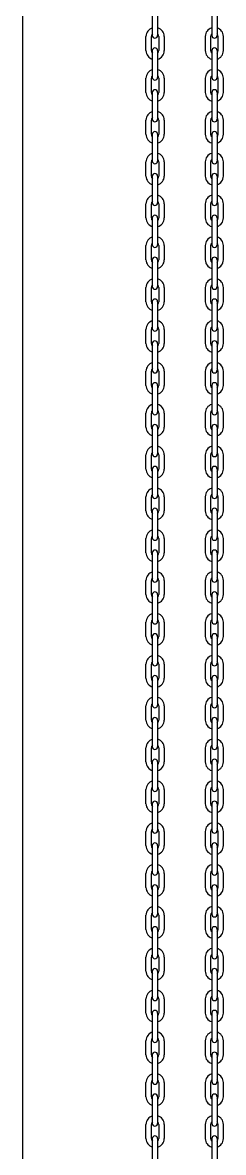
# Model space of a CAD drawing. Header units: millimetres. Extents: x 909 to 159266, y 137 to 21462.
# Drawn here: x 119309 to 119410, y 12479 to 13043 of the extents above; entities that cross this region are included whole.
import ezdxf

# ---------------------------------------------------------------- set-up
doc = ezdxf.new("R2010")
doc.units = ezdxf.units.MM
doc.header["$LTSCALE"] = 50
doc.header["$MEASUREMENT"] = 0
doc.layers.add('OHD Frame', color=2, linetype='Continuous')

msp = doc.modelspace()

# ---------------------------------------------------------------- linework, layer by layer
at = {"color": 7, "linetype": 'Continuous'}
for p, q in [((119374.13, 13049.67), (119374.13, 13036.34)), ((119376.8, 13049.67), (119376.8, 13036.34)), ((119403.88, 13049.67), (119403.88, 13036.34)), ((119406.55, 13049.67), (119406.55, 13036.34)), ((119371, 13028.8), (119371, 13035.87)), ((119373.67, 13028.8), (119373.67, 13035.87)), ((119377.4, 13035.87), (119377.4, 13028.8)), ((119380.07, 13035.87), (119380.07, 13028.8)), ((119400.61, 13035.87), (119400.61, 13028.8)), ((119403.28, 13035.87), (119403.28, 13028.8)), ((119407.01, 13028.8), (119407.01, 13035.87)), ((119409.68, 13028.8), (119409.68, 13035.87)), ((119374.13, 13028.8), (119374.13, 13015.47)), ((119376.8, 13028.8), (119376.8, 13015.47)), ((119403.88, 13028.8), (119403.88, 13015.47)), ((119406.55, 13028.8), (119406.55, 13015.47)), ((119371, 13007.94), (119371, 13015)), ((119373.67, 13007.94), (119373.67, 13015)), ((119377.4, 13015), (119377.4, 13007.94)), ((119380.07, 13015), (119380.07, 13007.94)), ((119400.61, 13015), (119400.61, 13007.94)), ((119403.28, 13015), (119403.28, 13007.94)), ((119407.01, 13007.94), (119407.01, 13015)), ((119409.68, 13007.94), (119409.68, 13015)), ((119374.13, 13007.94), (119374.13, 12994.6)), ((119376.8, 13007.94), (119376.8, 12994.6)), ((119403.88, 13007.94), (119403.88, 12994.6)), ((119406.55, 13007.94), (119406.55, 12994.6)), ((119371, 12987.07), (119371, 12994.14)), ((119373.67, 12987.07), (119373.67, 12994.14)), ((119377.4, 12994.14), (119377.4, 12987.07)), ((119380.07, 12994.14), (119380.07, 12987.07)), ((119400.61, 12994.14), (119400.61, 12987.07)), ((119403.28, 12994.14), (119403.28, 12987.07)), ((119407.01, 12987.07), (119407.01, 12994.14)), ((119409.68, 12987.07), (119409.68, 12994.14)), ((119374.13, 12987.07), (119374.13, 12973.74)), ((119376.8, 12987.07), (119376.8, 12973.74)), ((119403.88, 12987.07), (119403.88, 12973.74)), ((119406.55, 12987.07), (119406.55, 12973.74)), ((119371, 12966.2), (119371, 12973.27)), ((119373.67, 12966.2), (119373.67, 12973.27)), ((119377.4, 12973.27), (119377.4, 12966.2)), ((119380.07, 12973.27), (119380.07, 12966.2)), ((119400.61, 12973.27), (119400.61, 12966.2)), ((119403.28, 12973.27), (119403.28, 12966.2)), ((119407.01, 12966.2), (119407.01, 12973.27)), ((119409.68, 12966.2), (119409.68, 12973.27)), ((119374.13, 12966.2), (119374.13, 12952.87)), ((119376.8, 12966.2), (119376.8, 12952.87)), ((119403.88, 12966.2), (119403.88, 12952.87)), ((119406.55, 12966.2), (119406.55, 12952.87)), ((119371, 12945.34), (119371, 12952.4)), ((119373.67, 12945.34), (119373.67, 12952.4)), ((119377.4, 12952.4), (119377.4, 12945.34)), ((119380.07, 12952.4), (119380.07, 12945.34)), ((119400.61, 12952.4), (119400.61, 12945.34)), ((119403.28, 12952.4), (119403.28, 12945.34)), ((119407.01, 12945.34), (119407.01, 12952.4)), ((119409.68, 12945.34), (119409.68, 12952.4)), ((119374.13, 12945.34), (119374.13, 12932)), ((119376.8, 12945.34), (119376.8, 12932)), ((119403.88, 12945.34), (119403.88, 12932)), ((119406.55, 12945.34), (119406.55, 12932)), ((119371, 12924.47), (119371, 12931.54)), ((119373.67, 12924.47), (119373.67, 12931.54)), ((119377.4, 12931.54), (119377.4, 12924.47)), ((119380.07, 12931.54), (119380.07, 12924.47)), ((119400.61, 12931.54), (119400.61, 12924.47)), ((119403.28, 12931.54), (119403.28, 12924.47)), ((119407.01, 12924.47), (119407.01, 12931.54)), ((119409.68, 12924.47), (119409.68, 12931.54)), ((119374.13, 12924.47), (119374.13, 12911.14)), ((119376.8, 12924.47), (119376.8, 12911.14)), ((119403.88, 12924.47), (119403.88, 12911.14)), ((119406.55, 12924.47), (119406.55, 12911.14)), ((119371, 12903.6), (119371, 12910.67)), ((119373.67, 12903.6), (119373.67, 12910.67)), ((119377.4, 12910.67), (119377.4, 12903.6)), ((119380.07, 12910.67), (119380.07, 12903.6)), ((119400.61, 12910.67), (119400.61, 12903.6)), ((119403.28, 12910.67), (119403.28, 12903.6)), ((119407.01, 12903.6), (119407.01, 12910.67)), ((119409.68, 12903.6), (119409.68, 12910.67)), ((119374.13, 12903.6), (119374.13, 12890.27)), ((119376.8, 12903.6), (119376.8, 12890.27)), ((119403.88, 12903.6), (119403.88, 12890.27)), ((119406.55, 12903.6), (119406.55, 12890.27)), ((119371, 12882.74), (119371, 12889.8)), ((119373.67, 12882.74), (119373.67, 12889.8)), ((119377.4, 12889.8), (119377.4, 12882.74)), ((119380.07, 12889.8), (119380.07, 12882.74)), ((119400.61, 12889.8), (119400.61, 12882.74)), ((119403.28, 12889.8), (119403.28, 12882.74)), ((119407.01, 12882.74), (119407.01, 12889.8)), ((119409.68, 12882.74), (119409.68, 12889.8)), ((119374.13, 12882.74), (119374.13, 12869.4)), ((119376.8, 12882.74), (119376.8, 12869.4)), ((119403.88, 12882.74), (119403.88, 12869.4)), ((119406.55, 12882.74), (119406.55, 12869.4)), ((119371, 12861.87), (119371, 12868.94)), ((119373.67, 12861.87), (119373.67, 12868.94)), ((119377.4, 12868.94), (119377.4, 12861.87)), ((119380.07, 12868.94), (119380.07, 12861.87)), ((119400.61, 12868.94), (119400.61, 12861.87)), ((119403.28, 12868.94), (119403.28, 12861.87)), ((119407.01, 12861.87), (119407.01, 12868.94)), ((119409.68, 12861.87), (119409.68, 12868.94)), ((119374.13, 12861.87), (119374.13, 12848.54)), ((119376.8, 12861.87), (119376.8, 12848.54)), ((119403.88, 12861.87), (119403.88, 12848.54)), ((119406.55, 12861.87), (119406.55, 12848.54)), ((119371, 12841), (119371, 12848.07)), ((119373.67, 12841), (119373.67, 12848.07)), ((119377.4, 12848.07), (119377.4, 12841)), ((119380.07, 12848.07), (119380.07, 12841)), ((119400.61, 12848.07), (119400.61, 12841)), ((119403.28, 12848.07), (119403.28, 12841)), ((119407.01, 12841), (119407.01, 12848.07)), ((119409.68, 12841), (119409.68, 12848.07)), ((119374.13, 12841), (119374.13, 12827.67)), ((119376.8, 12841), (119376.8, 12827.67)), ((119403.88, 12841), (119403.88, 12827.67)), ((119406.55, 12841), (119406.55, 12827.67)), ((119371, 12820.13), (119371, 12827.2)), ((119373.67, 12820.13), (119373.67, 12827.2)), ((119377.4, 12827.2), (119377.4, 12820.13)), ((119380.07, 12827.2), (119380.07, 12820.13)), ((119400.61, 12827.2), (119400.61, 12820.13)), ((119403.28, 12827.2), (119403.28, 12820.13)), ((119407.01, 12820.13), (119407.01, 12827.2)), ((119409.68, 12820.13), (119409.68, 12827.2)), ((119374.13, 12820.13), (119374.13, 12806.8)), ((119376.8, 12820.13), (119376.8, 12806.8)), ((119403.88, 12820.13), (119403.88, 12806.8)), ((119406.55, 12820.13), (119406.55, 12806.8)), ((119371, 12799.27), (119371, 12806.33)), ((119373.67, 12799.27), (119373.67, 12806.33)), ((119377.4, 12806.33), (119377.4, 12799.27)), ((119380.07, 12806.33), (119380.07, 12799.27)), ((119400.61, 12806.33), (119400.61, 12799.27)), ((119403.28, 12806.33), (119403.28, 12799.27)), ((119407.01, 12799.27), (119407.01, 12806.33)), ((119409.68, 12799.27), (119409.68, 12806.33)), ((119374.13, 12799.27), (119374.13, 12785.93)), ((119376.8, 12799.27), (119376.8, 12785.93)), ((119403.88, 12799.27), (119403.88, 12785.93)), ((119406.55, 12799.27), (119406.55, 12785.93)), ((119371, 12778.4), (119371, 12785.47)), ((119373.67, 12778.4), (119373.67, 12785.47)), ((119377.4, 12785.47), (119377.4, 12778.4)), ((119380.07, 12785.47), (119380.07, 12778.4)), ((119400.61, 12785.47), (119400.61, 12778.4)), ((119403.28, 12785.47), (119403.28, 12778.4)), ((119407.01, 12778.4), (119407.01, 12785.47)), ((119409.68, 12778.4), (119409.68, 12785.47)), ((119374.13, 12778.4), (119374.13, 12765.07)), ((119376.8, 12778.4), (119376.8, 12765.07)), ((119403.88, 12778.4), (119403.88, 12765.07)), ((119406.55, 12778.4), (119406.55, 12765.07)), ((119371, 12757.53), (119371, 12764.6)), ((119373.67, 12757.53), (119373.67, 12764.6)), ((119377.4, 12764.6), (119377.4, 12757.53)), ((119380.07, 12764.6), (119380.07, 12757.53)), ((119400.61, 12764.6), (119400.61, 12757.53)), ((119403.28, 12764.6), (119403.28, 12757.53)), ((119407.01, 12757.53), (119407.01, 12764.6)), ((119409.68, 12757.53), (119409.68, 12764.6)), ((119374.13, 12757.53), (119374.13, 12744.2)), ((119376.8, 12757.53), (119376.8, 12744.2)), ((119403.88, 12757.53), (119403.88, 12744.2)), ((119406.55, 12757.53), (119406.55, 12744.2)), ((119371, 12736.67), (119371, 12743.73)), ((119373.67, 12736.67), (119373.67, 12743.73)), ((119377.4, 12743.73), (119377.4, 12736.67)), ((119380.07, 12743.73), (119380.07, 12736.67)), ((119400.61, 12743.73), (119400.61, 12736.67)), ((119403.28, 12743.73), (119403.28, 12736.67)), ((119407.01, 12736.67), (119407.01, 12743.73)), ((119409.68, 12736.67), (119409.68, 12743.73)), ((119374.13, 12736.67), (119374.13, 12723.33)), ((119376.8, 12736.67), (119376.8, 12723.33)), ((119403.88, 12736.67), (119403.88, 12723.33)), ((119406.55, 12736.67), (119406.55, 12723.33)), ((119371, 12715.8), (119371, 12722.87)), ((119373.67, 12715.8), (119373.67, 12722.87)), ((119377.4, 12722.87), (119377.4, 12715.8)), ((119380.07, 12722.87), (119380.07, 12715.8)), ((119400.61, 12722.87), (119400.61, 12715.8)), ((119403.28, 12722.87), (119403.28, 12715.8)), ((119407.01, 12715.8), (119407.01, 12722.87)), ((119409.68, 12715.8), (119409.68, 12722.87)), ((119374.13, 12715.8), (119374.13, 12702.47)), ((119376.8, 12715.8), (119376.8, 12702.47)), ((119403.88, 12715.8), (119403.88, 12702.47)), ((119406.55, 12715.8), (119406.55, 12702.47)), ((119371, 12694.93), (119371, 12702)), ((119373.67, 12694.93), (119373.67, 12702)), ((119377.4, 12702), (119377.4, 12694.93)), ((119380.07, 12702), (119380.07, 12694.93)), ((119400.61, 12702), (119400.61, 12694.93)), ((119403.28, 12702), (119403.28, 12694.93)), ((119407.01, 12694.93), (119407.01, 12702)), ((119409.68, 12694.93), (119409.68, 12702)), ((119374.13, 12694.93), (119374.13, 12681.6)), ((119376.8, 12694.93), (119376.8, 12681.6)), ((119403.88, 12694.93), (119403.88, 12681.6)), ((119406.55, 12694.93), (119406.55, 12681.6)), ((119371, 12674.07), (119371, 12681.13)), ((119373.67, 12674.07), (119373.67, 12681.13)), ((119377.4, 12681.13), (119377.4, 12674.07)), ((119380.07, 12681.13), (119380.07, 12674.07)), ((119400.61, 12681.13), (119400.61, 12674.07)), ((119403.28, 12681.13), (119403.28, 12674.07)), ((119407.01, 12674.07), (119407.01, 12681.13)), ((119409.68, 12674.07), (119409.68, 12681.13)), ((119374.13, 12674.07), (119374.13, 12660.73)), ((119376.8, 12674.07), (119376.8, 12660.73)), ((119403.88, 12674.07), (119403.88, 12660.73)), ((119406.55, 12674.07), (119406.55, 12660.73)), ((119371, 12653.2), (119371, 12660.27)), ((119373.67, 12653.2), (119373.67, 12660.27)), ((119377.4, 12660.27), (119377.4, 12653.2)), ((119380.07, 12660.27), (119380.07, 12653.2)), ((119400.61, 12660.27), (119400.61, 12653.2)), ((119403.28, 12660.27), (119403.28, 12653.2)), ((119407.01, 12653.2), (119407.01, 12660.27)), ((119409.68, 12653.2), (119409.68, 12660.27)), ((119374.13, 12653.2), (119374.13, 12639.87)), ((119376.8, 12653.2), (119376.8, 12639.87)), ((119403.88, 12653.2), (119403.88, 12639.87)), ((119406.55, 12653.2), (119406.55, 12639.87)), ((119371, 12632.33), (119371, 12639.4)), ((119373.67, 12632.33), (119373.67, 12639.4)), ((119377.4, 12639.4), (119377.4, 12632.33)), ((119380.07, 12639.4), (119380.07, 12632.33)), ((119400.61, 12639.4), (119400.61, 12632.33)), ((119403.28, 12639.4), (119403.28, 12632.33)), ((119407.01, 12632.33), (119407.01, 12639.4)), ((119409.68, 12632.33), (119409.68, 12639.4)), ((119374.13, 12632.33), (119374.13, 12619)), ((119376.8, 12632.33), (119376.8, 12619)), ((119403.88, 12632.33), (119403.88, 12619)), ((119406.55, 12632.33), (119406.55, 12619)), ((119371, 12611.47), (119371, 12618.53)), ((119373.67, 12611.47), (119373.67, 12618.53)), ((119377.4, 12618.53), (119377.4, 12611.47)), ((119380.07, 12618.53), (119380.07, 12611.47)), ((119400.61, 12618.53), (119400.61, 12611.47)), ((119403.28, 12618.53), (119403.28, 12611.47)), ((119407.01, 12611.47), (119407.01, 12618.53)), ((119409.68, 12611.47), (119409.68, 12618.53)), ((119374.13, 12611.47), (119374.13, 12598.13)), ((119376.8, 12611.47), (119376.8, 12598.13)), ((119403.88, 12611.47), (119403.88, 12598.13)), ((119406.55, 12611.47), (119406.55, 12598.13)), ((119371, 12590.6), (119371, 12597.67)), ((119373.67, 12590.6), (119373.67, 12597.67)), ((119377.4, 12597.67), (119377.4, 12590.6)), ((119380.07, 12597.67), (119380.07, 12590.6)), ((119400.61, 12597.67), (119400.61, 12590.6)), ((119403.28, 12597.67), (119403.28, 12590.6)), ((119407.01, 12590.6), (119407.01, 12597.67)), ((119409.68, 12590.6), (119409.68, 12597.67)), ((119374.13, 12590.6), (119374.13, 12577.27)), ((119376.8, 12590.6), (119376.8, 12577.27)), ((119403.88, 12590.6), (119403.88, 12577.27)), ((119406.55, 12590.6), (119406.55, 12577.27)), ((119371, 12569.73), (119371, 12576.8)), ((119373.67, 12569.73), (119373.67, 12576.8)), ((119377.4, 12576.8), (119377.4, 12569.73)), ((119380.07, 12576.8), (119380.07, 12569.73)), ((119400.61, 12576.8), (119400.61, 12569.73)), ((119403.28, 12576.8), (119403.28, 12569.73)), ((119407.01, 12569.73), (119407.01, 12576.8)), ((119409.68, 12569.73), (119409.68, 12576.8)), ((119374.13, 12569.73), (119374.13, 12556.4)), ((119376.8, 12569.73), (119376.8, 12556.4)), ((119403.88, 12569.73), (119403.88, 12556.4)), ((119406.55, 12569.73), (119406.55, 12556.4)), ((119371, 12548.87), (119371, 12555.93)), ((119373.67, 12548.87), (119373.67, 12555.93)), ((119377.4, 12555.93), (119377.4, 12548.87)), ((119380.07, 12555.93), (119380.07, 12548.87)), ((119400.61, 12555.93), (119400.61, 12548.87)), ((119403.28, 12555.93), (119403.28, 12548.87)), ((119407.01, 12548.87), (119407.01, 12555.93)), ((119409.68, 12548.87), (119409.68, 12555.93)), ((119374.13, 12548.87), (119374.13, 12535.53)), ((119376.8, 12548.87), (119376.8, 12535.53)), ((119403.88, 12548.87), (119403.88, 12535.53)), ((119406.55, 12548.87), (119406.55, 12535.53)), ((119371, 12528), (119371, 12535.07)), ((119373.67, 12528), (119373.67, 12535.07)), ((119377.4, 12535.07), (119377.4, 12528)), ((119380.07, 12535.07), (119380.07, 12528)), ((119400.61, 12535.07), (119400.61, 12528)), ((119403.28, 12535.07), (119403.28, 12528)), ((119407.01, 12528), (119407.01, 12535.07)), ((119409.68, 12528), (119409.68, 12535.07)), ((119374.13, 12528), (119374.13, 12514.67)), ((119376.8, 12528), (119376.8, 12514.67)), ((119403.88, 12528), (119403.88, 12514.67)), ((119406.55, 12528), (119406.55, 12514.67)), ((119371, 12507.13), (119371, 12514.2)), ((119373.67, 12507.13), (119373.67, 12514.2)), ((119377.4, 12514.2), (119377.4, 12507.13)), ((119380.07, 12514.2), (119380.07, 12507.13)), ((119400.61, 12514.2), (119400.61, 12507.13)), ((119403.28, 12514.2), (119403.28, 12507.13)), ((119407.01, 12507.13), (119407.01, 12514.2)), ((119409.68, 12507.13), (119409.68, 12514.2)), ((119374.13, 12507.13), (119374.13, 12493.8)), ((119376.8, 12507.13), (119376.8, 12493.8)), ((119403.88, 12507.13), (119403.88, 12493.8)), ((119406.55, 12507.13), (119406.55, 12493.8)), ((119371, 12486.27), (119371, 12493.33)), ((119373.67, 12486.27), (119373.67, 12493.33)), ((119377.4, 12493.33), (119377.4, 12486.27)), ((119380.07, 12493.33), (119380.07, 12486.27)), ((119400.61, 12493.33), (119400.61, 12486.27)), ((119403.28, 12493.33), (119403.28, 12486.27)), ((119407.01, 12486.27), (119407.01, 12493.33)), ((119409.68, 12486.27), (119409.68, 12493.33)), ((119374.13, 12486.27), (119374.13, 12472.93)), ((119376.8, 12486.27), (119376.8, 12472.93)), ((119403.88, 12486.27), (119403.88, 12472.93)), ((119406.55, 12486.27), (119406.55, 12472.93))]:
    msp.add_line(p, q, dxfattribs=at)
for centre, radius, start, end in [((119375.47, 13035.87), 4.47, 106.4768, 180), ((119375.47, 13035.87), 1.8, 134.9422, 180), ((119375.6, 13035.87), 4.47, 0, 73.5232), ((119375.6, 13035.87), 1.8, 0, 45.0578), ((119405.08, 13035.87), 4.47, 106.4768, 180), ((119405.08, 13035.87), 1.8, 134.9422, 180), ((119405.21, 13035.87), 4.47, 0, 73.5232), ((119405.21, 13035.87), 1.8, 0, 45.0578), ((119375.47, 13036.34), 1.33, 180, 0), ((119405.21, 13036.34), 1.33, 180, 0), ((119375.47, 13028.8), 4.47, 180, 253.5232), ((119375.47, 13028.8), 1.8, 180, 225.0578), ((119375.47, 13028.8), 1.33, 0, 180), ((119375.6, 13028.8), 4.47, 286.4768, 0), ((119375.6, 13028.8), 1.8, 314.9422, 0), ((119405.08, 13028.8), 4.47, 180, 253.5232), ((119405.08, 13028.8), 1.8, 180, 225.0578), ((119405.21, 13028.8), 1.33, 0, 180), ((119405.21, 13028.8), 4.47, 286.4768, 0), ((119405.21, 13028.8), 1.8, 314.9422, 0), ((119375.47, 13015), 4.47, 106.4768, 180), ((119375.47, 13015), 1.8, 134.9422, 180), ((119375.47, 13015.47), 1.33, 180, 0), ((119375.6, 13015), 4.47, 0, 73.5232), ((119375.6, 13015), 1.8, 0, 45.0578), ((119405.08, 13015), 4.47, 106.4768, 180), ((119405.08, 13015), 1.8, 134.9422, 180), ((119405.21, 13015.47), 1.33, 180, 0), ((119405.21, 13015), 4.47, 0, 73.5232), ((119405.21, 13015), 1.8, 0, 45.0578), ((119375.47, 13007.94), 1.33, 0, 180), ((119405.21, 13007.94), 1.33, 0, 180), ((119375.47, 13007.94), 4.47, 180, 253.5232), ((119375.47, 13007.94), 1.8, 180, 225.0578), ((119375.6, 13007.94), 4.47, 286.4768, 0), ((119375.6, 13007.94), 1.8, 314.9422, 0), ((119405.08, 13007.94), 4.47, 180, 253.5232), ((119405.08, 13007.94), 1.8, 180, 225.0578), ((119405.21, 13007.94), 4.47, 286.4768, 0), ((119405.21, 13007.94), 1.8, 314.9422, 0), ((119375.47, 12994.14), 4.47, 106.4768, 180), ((119375.6, 12994.14), 4.47, 0, 73.5232), ((119405.08, 12994.14), 4.47, 106.4768, 180), ((119405.21, 12994.14), 4.47, 0, 73.5232), ((119375.47, 12994.14), 1.8, 134.9422, 180), ((119375.47, 12994.6), 1.33, 180, 0), ((119375.6, 12994.14), 1.8, 0, 45.0578), ((119405.08, 12994.14), 1.8, 134.9422, 180), ((119405.21, 12994.6), 1.33, 180, 0), ((119405.21, 12994.14), 1.8, 0, 45.0578), ((119375.47, 12987.05), 4.47, 180, 253.5232), ((119375.47, 12987.07), 1.8, 180, 225.0578), ((119375.47, 12987.05), 1.8, 180, 225.0578), ((119375.47, 12987.07), 1.33, 0, 180), ((119375.6, 12987.07), 1.8, 314.9422, 0), ((119375.6, 12987.05), 4.47, 286.4768, 0), ((119405.08, 12987.05), 4.47, 180, 253.5232), ((119405.08, 12987.07), 1.8, 180, 225.0578), ((119405.08, 12987.05), 1.8, 180, 225.0578), ((119405.21, 12987.07), 1.33, 0, 180), ((119405.21, 12987.05), 4.47, 286.4768, 0), ((119405.21, 12987.07), 1.8, 314.9422, 0), ((119375.47, 12973.27), 4.47, 106.4768, 180), ((119375.6, 12973.27), 4.47, 0, 73.5232), ((119405.08, 12973.27), 4.47, 106.4768, 180), ((119405.21, 12973.27), 4.47, 0, 73.5232), ((119375.47, 12973.27), 1.8, 134.9422, 180), ((119375.47, 12973.74), 1.33, 180, 0), ((119375.6, 12973.27), 1.8, 0, 45.0578), ((119405.08, 12973.27), 1.8, 134.9422, 180), ((119405.21, 12973.74), 1.33, 180, 0), ((119405.21, 12973.27), 1.8, 0, 45.0578), ((119375.47, 12966.2), 4.47, 180, 253.5232), ((119375.47, 12966.2), 1.8, 180, 225.0578), ((119375.47, 12966.2), 1.33, 0, 180), ((119375.6, 12966.2), 4.47, 286.4768, 0), ((119375.6, 12966.2), 1.8, 314.9422, 0), ((119405.08, 12966.2), 4.47, 180, 253.5232), ((119405.08, 12966.2), 1.8, 180, 225.0578), ((119405.21, 12966.2), 1.33, 0, 180), ((119405.21, 12966.2), 4.47, 286.4768, 0), ((119405.21, 12966.2), 1.8, 314.9422, 0), ((119375.47, 12952.4), 4.47, 106.4768, 180), ((119375.47, 12952.4), 1.8, 134.9422, 180), ((119375.47, 12952.87), 1.33, 180, 0), ((119375.6, 12952.4), 4.47, 0, 73.5232), ((119375.6, 12952.4), 1.8, 0, 45.0578), ((119405.08, 12952.4), 4.47, 106.4768, 180), ((119405.08, 12952.4), 1.8, 134.9422, 180), ((119405.21, 12952.87), 1.33, 180, 0), ((119405.21, 12952.4), 4.47, 0, 73.5232), ((119405.21, 12952.4), 1.8, 0, 45.0578), ((119375.47, 12945.34), 4.47, 180, 253.5232), ((119375.47, 12945.34), 1.8, 180, 225.0578), ((119375.47, 12945.34), 1.33, 0, 180), ((119375.6, 12945.34), 4.47, 286.4768, 0), ((119375.6, 12945.34), 1.8, 314.9422, 0), ((119405.08, 12945.34), 4.47, 180, 253.5232), ((119405.08, 12945.34), 1.8, 180, 225.0578), ((119405.21, 12945.34), 1.33, 0, 180), ((119405.21, 12945.34), 4.47, 286.4768, 0), ((119405.21, 12945.34), 1.8, 314.9422, 0), ((119375.47, 12931.54), 4.47, 106.4768, 180), ((119375.6, 12931.54), 4.47, 0, 73.5232), ((119405.08, 12931.54), 4.47, 106.4768, 180), ((119405.21, 12931.54), 4.47, 0, 73.5232), ((119375.47, 12931.54), 1.8, 134.9422, 180), ((119375.47, 12932), 1.33, 180, 0), ((119375.6, 12931.54), 1.8, 0, 45.0578), ((119405.08, 12931.54), 1.8, 134.9422, 180), ((119405.21, 12932), 1.33, 180, 0), ((119405.21, 12931.54), 1.8, 0, 45.0578), ((119375.47, 12924.47), 4.47, 180, 253.5232), ((119375.47, 12924.47), 1.8, 180, 225.0578), ((119375.47, 12924.47), 1.33, 0, 180), ((119375.6, 12924.47), 4.47, 286.4768, 0), ((119375.6, 12924.47), 1.8, 314.9422, 0), ((119405.08, 12924.47), 4.47, 180, 253.5232), ((119405.08, 12924.47), 1.8, 180, 225.0578), ((119405.21, 12924.47), 1.33, 0, 180), ((119405.21, 12924.47), 4.47, 286.4768, 0), ((119405.21, 12924.47), 1.8, 314.9422, 0), ((119375.47, 12910.67), 4.47, 106.4768, 180), ((119375.6, 12910.67), 4.47, 0, 73.5232), ((119405.08, 12910.67), 4.47, 106.4768, 180), ((119405.21, 12910.67), 4.47, 0, 73.5232), ((119375.47, 12910.67), 1.8, 134.9422, 180), ((119375.47, 12911.14), 1.33, 180, 0), ((119375.6, 12910.67), 1.8, 0, 45.0578), ((119405.08, 12910.67), 1.8, 134.9422, 180), ((119405.21, 12911.14), 1.33, 180, 0), ((119405.21, 12910.67), 1.8, 0, 45.0578), ((119375.47, 12903.6), 4.47, 180, 253.5232), ((119375.47, 12903.6), 1.8, 180, 225.0578), ((119375.47, 12903.6), 1.33, 0, 180), ((119375.6, 12903.6), 4.47, 286.4768, 0), ((119375.6, 12903.6), 1.8, 314.9422, 0), ((119405.08, 12903.6), 4.47, 180, 253.5232), ((119405.08, 12903.6), 1.8, 180, 225.0578), ((119405.21, 12903.6), 1.33, 0, 180), ((119405.21, 12903.6), 4.47, 286.4768, 0), ((119405.21, 12903.6), 1.8, 314.9422, 0), ((119375.47, 12889.8), 4.47, 106.4768, 180), ((119375.47, 12889.8), 1.8, 134.9422, 180), ((119375.6, 12889.8), 4.47, 0, 73.5232), ((119375.6, 12889.8), 1.8, 0, 45.0578), ((119405.08, 12889.8), 4.47, 106.4768, 180), ((119405.08, 12889.8), 1.8, 134.9422, 180), ((119405.21, 12889.8), 4.47, 0, 73.5232), ((119405.21, 12889.8), 1.8, 0, 45.0578), ((119375.47, 12890.27), 1.33, 180, 0), ((119405.21, 12890.27), 1.33, 180, 0), ((119375.47, 12882.74), 4.47, 180, 253.5232), ((119375.47, 12882.74), 1.8, 180, 225.0578), ((119375.47, 12882.74), 1.33, 0, 180), ((119375.6, 12882.74), 4.47, 286.4768, 0), ((119375.6, 12882.74), 1.8, 314.9422, 0), ((119405.08, 12882.74), 4.47, 180, 253.5232), ((119405.08, 12882.74), 1.8, 180, 225.0578), ((119405.21, 12882.74), 1.33, 0, 180), ((119405.21, 12882.74), 4.47, 286.4768, 0), ((119405.21, 12882.74), 1.8, 314.9422, 0), ((119375.47, 12868.94), 4.47, 106.4768, 180), ((119375.47, 12868.94), 1.8, 134.9422, 180), ((119375.47, 12869.4), 1.33, 180, 0), ((119375.6, 12868.94), 4.47, 0, 73.5232), ((119375.6, 12868.94), 1.8, 0, 45.0578), ((119405.08, 12868.94), 4.47, 106.4768, 180), ((119405.08, 12868.94), 1.8, 134.9422, 180), ((119405.21, 12869.4), 1.33, 180, 0), ((119405.21, 12868.94), 4.47, 0, 73.5232), ((119405.21, 12868.94), 1.8, 0, 45.0578), ((119375.47, 12861.87), 1.33, 0, 180), ((119405.21, 12861.87), 1.33, 0, 180), ((119375.47, 12861.87), 4.47, 180, 253.5232), ((119375.47, 12861.87), 1.8, 180, 225.0578), ((119375.6, 12861.87), 4.47, 286.4768, 0), ((119375.6, 12861.87), 1.8, 314.9422, 0), ((119405.08, 12861.87), 4.47, 180, 253.5232), ((119405.08, 12861.87), 1.8, 180, 225.0578), ((119405.21, 12861.87), 4.47, 286.4768, 0), ((119405.21, 12861.87), 1.8, 314.9422, 0), ((119375.47, 12848.07), 4.47, 106.4768, 180), ((119375.6, 12848.07), 4.47, 0, 73.5232), ((119405.08, 12848.07), 4.47, 106.4768, 180), ((119405.21, 12848.07), 4.47, 0, 73.5232), ((119375.47, 12848.07), 1.8, 134.9422, 180), ((119375.47, 12848.54), 1.33, 180, 0), ((119375.6, 12848.07), 1.8, 0, 45.0578), ((119405.08, 12848.07), 1.8, 134.9422, 180), ((119405.21, 12848.54), 1.33, 180, 0), ((119405.21, 12848.07), 1.8, 0, 45.0578), ((119375.47, 12841), 4.47, 180, 253.5232), ((119375.47, 12841), 1.8, 180, 225.0578), ((119375.47, 12841), 1.33, 0, 180), ((119375.6, 12841), 4.47, 286.4768, 0), ((119375.6, 12841), 1.8, 314.9422, 0), ((119405.08, 12841), 4.47, 180, 253.5232), ((119405.08, 12841), 1.8, 180, 225.0578), ((119405.21, 12841), 1.33, 0, 180), ((119405.21, 12841), 4.47, 286.4768, 0), ((119405.21, 12841), 1.8, 314.9422, 0), ((119375.47, 12827.2), 4.47, 106.4768, 180), ((119375.6, 12827.2), 4.47, 0, 73.5232), ((119405.08, 12827.2), 4.47, 106.4768, 180), ((119405.21, 12827.2), 4.47, 0, 73.5232), ((119375.47, 12827.2), 1.8, 134.9422, 180), ((119375.47, 12827.67), 1.33, 180, 0), ((119375.6, 12827.2), 1.8, 0, 45.0578), ((119405.08, 12827.2), 1.8, 134.9422, 180), ((119405.21, 12827.67), 1.33, 180, 0), ((119405.21, 12827.2), 1.8, 0, 45.0578), ((119375.47, 12820.13), 4.47, 180, 253.5232), ((119375.47, 12820.13), 1.8, 180, 225.0578), ((119375.47, 12820.13), 1.33, 0, 180), ((119375.6, 12820.13), 4.47, 286.4768, 0), ((119375.6, 12820.13), 1.8, 314.9422, 0), ((119405.08, 12820.13), 4.47, 180, 253.5232), ((119405.08, 12820.13), 1.8, 180, 225.0578), ((119405.21, 12820.13), 1.33, 0, 180), ((119405.21, 12820.13), 4.47, 286.4768, 0), ((119405.21, 12820.13), 1.8, 314.9422, 0), ((119375.47, 12806.33), 4.47, 106.4768, 180), ((119375.47, 12806.33), 1.8, 134.9422, 180), ((119375.47, 12806.8), 1.33, 180, 0), ((119375.6, 12806.33), 4.47, 0, 73.5232), ((119375.6, 12806.33), 1.8, 0, 45.0578), ((119405.08, 12806.33), 4.47, 106.4768, 180), ((119405.08, 12806.33), 1.8, 134.9422, 180), ((119405.21, 12806.8), 1.33, 180, 0), ((119405.21, 12806.33), 4.47, 0, 73.5232), ((119405.21, 12806.33), 1.8, 0, 45.0578), ((119375.47, 12799.27), 1.33, 0, 180), ((119405.21, 12799.27), 1.33, 0, 180), ((119375.47, 12799.27), 4.47, 180, 253.5232), ((119375.47, 12799.27), 1.8, 180, 225.0578), ((119375.6, 12799.27), 4.47, 286.4768, 0), ((119375.6, 12799.27), 1.8, 314.9422, 0), ((119405.08, 12799.27), 4.47, 180, 253.5232), ((119405.08, 12799.27), 1.8, 180, 225.0578), ((119405.21, 12799.27), 4.47, 286.4768, 0), ((119405.21, 12799.27), 1.8, 314.9422, 0), ((119375.47, 12785.47), 4.47, 106.4768, 180), ((119375.6, 12785.47), 4.47, 0, 73.5232), ((119405.08, 12785.47), 4.47, 106.4768, 180), ((119405.21, 12785.47), 4.47, 0, 73.5232), ((119375.47, 12785.47), 1.8, 134.9422, 180), ((119375.47, 12785.93), 1.33, 180, 0), ((119375.6, 12785.47), 1.8, 0, 45.0578), ((119405.08, 12785.47), 1.8, 134.9422, 180), ((119405.21, 12785.93), 1.33, 180, 0), ((119405.21, 12785.47), 1.8, 0, 45.0578), ((119375.47, 12778.4), 4.47, 180, 253.5232), ((119375.47, 12778.4), 1.8, 180, 225.0578), ((119375.47, 12778.4), 1.33, 0, 180), ((119375.6, 12778.4), 4.47, 286.4768, 0), ((119375.6, 12778.4), 1.8, 314.9422, 0), ((119405.08, 12778.4), 4.47, 180, 253.5232), ((119405.08, 12778.4), 1.8, 180, 225.0578), ((119405.21, 12778.4), 1.33, 0, 180), ((119405.21, 12778.4), 4.47, 286.4768, 0), ((119405.21, 12778.4), 1.8, 314.9422, 0), ((119375.47, 12764.6), 4.47, 106.4768, 180), ((119375.6, 12764.6), 4.47, 0, 73.5232), ((119405.08, 12764.6), 4.47, 106.4768, 180), ((119405.21, 12764.6), 4.47, 0, 73.5232), ((119375.47, 12764.6), 1.8, 134.9422, 180), ((119375.47, 12765.07), 1.33, 180, 0), ((119375.6, 12764.6), 1.8, 0, 45.0578), ((119405.08, 12764.6), 1.8, 134.9422, 180), ((119405.21, 12765.07), 1.33, 180, 0), ((119405.21, 12764.6), 1.8, 0, 45.0578), ((119375.47, 12757.53), 4.47, 180, 253.5232), ((119375.47, 12757.53), 1.8, 180, 225.0578), ((119375.47, 12757.53), 1.33, 0, 180), ((119375.6, 12757.53), 4.47, 286.4768, 0), ((119375.6, 12757.53), 1.8, 314.9422, 0), ((119405.08, 12757.53), 4.47, 180, 253.5232), ((119405.08, 12757.53), 1.8, 180, 225.0578), ((119405.21, 12757.53), 1.33, 0, 180), ((119405.21, 12757.53), 4.47, 286.4768, 0), ((119405.21, 12757.53), 1.8, 314.9422, 0), ((119375.47, 12743.73), 4.47, 106.4768, 180), ((119375.47, 12743.73), 1.8, 134.9422, 180), ((119375.47, 12744.2), 1.33, 180, 0), ((119375.6, 12743.73), 4.47, 0, 73.5232), ((119375.6, 12743.73), 1.8, 0, 45.0578), ((119405.08, 12743.73), 4.47, 106.4768, 180), ((119405.08, 12743.73), 1.8, 134.9422, 180), ((119405.21, 12744.2), 1.33, 180, 0), ((119405.21, 12743.73), 4.47, 0, 73.5232), ((119405.21, 12743.73), 1.8, 0, 45.0578), ((119375.47, 12736.67), 4.47, 180, 253.5232), ((119375.47, 12736.67), 1.8, 180, 225.0578), ((119375.47, 12736.67), 1.33, 0, 180), ((119375.6, 12736.67), 4.47, 286.4768, 0), ((119375.6, 12736.67), 1.8, 314.9422, 0), ((119405.08, 12736.67), 4.47, 180, 253.5232), ((119405.08, 12736.67), 1.8, 180, 225.0578), ((119405.21, 12736.67), 1.33, 0, 180), ((119405.21, 12736.67), 4.47, 286.4768, 0), ((119405.21, 12736.67), 1.8, 314.9422, 0), ((119375.47, 12722.87), 4.47, 106.4768, 180), ((119375.47, 12722.87), 1.8, 134.9422, 180), ((119375.47, 12723.33), 1.33, 180, 0), ((119375.6, 12722.87), 4.47, 0, 73.5232), ((119375.6, 12722.87), 1.8, 0, 45.0578), ((119405.08, 12722.87), 4.47, 106.4768, 180), ((119405.08, 12722.87), 1.8, 134.9422, 180), ((119405.21, 12723.33), 1.33, 180, 0), ((119405.21, 12722.87), 4.47, 0, 73.5232), ((119405.21, 12722.87), 1.8, 0, 45.0578), ((119375.47, 12715.8), 1.33, 0, 180), ((119405.21, 12715.8), 1.33, 0, 180), ((119375.47, 12715.78), 4.47, 180, 253.5232), ((119375.47, 12715.8), 1.8, 180, 225.0578), ((119375.47, 12715.78), 1.8, 180, 225.0578), ((119375.6, 12715.8), 1.8, 314.9422, 0), ((119375.6, 12715.78), 4.47, 286.4768, 0), ((119405.08, 12715.78), 4.47, 180, 253.5232), ((119405.08, 12715.8), 1.8, 180, 225.0578), ((119405.08, 12715.78), 1.8, 180, 225.0578), ((119405.21, 12715.78), 4.47, 286.4768, 0), ((119405.21, 12715.8), 1.8, 314.9422, 0), ((119375.47, 12702), 4.47, 106.4768, 180), ((119375.6, 12702), 4.47, 0, 73.5232), ((119405.08, 12702), 4.47, 106.4768, 180), ((119405.21, 12702), 4.47, 0, 73.5232), ((119375.47, 12702), 1.8, 134.9422, 180), ((119375.47, 12702.47), 1.33, 180, 0), ((119375.6, 12702), 1.8, 0, 45.0578), ((119405.08, 12702), 1.8, 134.9422, 180), ((119405.21, 12702.47), 1.33, 180, 0), ((119405.21, 12702), 1.8, 0, 45.0578), ((119375.47, 12694.93), 4.47, 180, 253.5232), ((119375.47, 12694.93), 1.8, 180, 225.0578), ((119375.47, 12694.93), 1.33, 0, 180), ((119375.6, 12694.93), 4.47, 286.4768, 0), ((119375.6, 12694.93), 1.8, 314.9422, 0), ((119405.08, 12694.93), 4.47, 180, 253.5232), ((119405.08, 12694.93), 1.8, 180, 225.0578), ((119405.21, 12694.93), 1.33, 0, 180), ((119405.21, 12694.93), 4.47, 286.4768, 0), ((119405.21, 12694.93), 1.8, 314.9422, 0), ((119375.47, 12681.13), 4.47, 106.4768, 180), ((119375.47, 12681.13), 1.8, 134.9422, 180), ((119375.6, 12681.13), 4.47, 0, 73.5232), ((119375.6, 12681.13), 1.8, 0, 45.0578), ((119405.08, 12681.13), 4.47, 106.4768, 180), ((119405.08, 12681.13), 1.8, 134.9422, 180), ((119405.21, 12681.13), 4.47, 0, 73.5232), ((119405.21, 12681.13), 1.8, 0, 45.0578), ((119375.47, 12681.6), 1.33, 180, 0), ((119405.21, 12681.6), 1.33, 180, 0), ((119375.47, 12674.07), 4.47, 180, 253.5232), ((119375.47, 12674.07), 1.8, 180, 225.0578), ((119375.47, 12674.07), 1.33, 0, 180), ((119375.6, 12674.07), 4.47, 286.4768, 0), ((119375.6, 12674.07), 1.8, 314.9422, 0), ((119405.08, 12674.07), 4.47, 180, 253.5232), ((119405.08, 12674.07), 1.8, 180, 225.0578), ((119405.21, 12674.07), 1.33, 0, 180), ((119405.21, 12674.07), 4.47, 286.4768, 0), ((119405.21, 12674.07), 1.8, 314.9422, 0), ((119375.47, 12660.27), 4.47, 106.4768, 180), ((119375.47, 12660.27), 1.8, 134.9422, 180), ((119375.47, 12660.73), 1.33, 180, 0), ((119375.6, 12660.27), 4.47, 0, 73.5232), ((119375.6, 12660.27), 1.8, 0, 45.0578), ((119405.08, 12660.27), 4.47, 106.4768, 180), ((119405.08, 12660.27), 1.8, 134.9422, 180), ((119405.21, 12660.73), 1.33, 180, 0), ((119405.21, 12660.27), 4.47, 0, 73.5232), ((119405.21, 12660.27), 1.8, 0, 45.0578), ((119375.47, 12653.2), 1.33, 0, 180), ((119405.21, 12653.2), 1.33, 0, 180), ((119375.47, 12653.2), 4.47, 180, 253.5232), ((119375.47, 12653.2), 1.8, 180, 225.0578), ((119375.6, 12653.2), 4.47, 286.4768, 0), ((119375.6, 12653.2), 1.8, 314.9422, 0), ((119405.08, 12653.2), 4.47, 180, 253.5232), ((119405.08, 12653.2), 1.8, 180, 225.0578), ((119405.21, 12653.2), 4.47, 286.4768, 0), ((119405.21, 12653.2), 1.8, 314.9422, 0), ((119375.47, 12639.4), 4.47, 106.4768, 180), ((119375.6, 12639.4), 4.47, 0, 73.5232), ((119405.08, 12639.4), 4.47, 106.4768, 180), ((119405.21, 12639.4), 4.47, 0, 73.5232), ((119375.47, 12639.4), 1.8, 134.9422, 180), ((119375.47, 12639.87), 1.33, 180, 0), ((119375.6, 12639.4), 1.8, 0, 45.0578), ((119405.08, 12639.4), 1.8, 134.9422, 180), ((119405.21, 12639.87), 1.33, 180, 0), ((119405.21, 12639.4), 1.8, 0, 45.0578), ((119375.47, 12632.33), 4.47, 180, 253.5232), ((119375.47, 12632.33), 1.8, 180, 225.0578), ((119375.47, 12632.33), 1.33, 0, 180), ((119375.6, 12632.33), 4.47, 286.4768, 0), ((119375.6, 12632.33), 1.8, 314.9422, 0), ((119405.08, 12632.33), 4.47, 180, 253.5232), ((119405.08, 12632.33), 1.8, 180, 225.0578), ((119405.21, 12632.33), 1.33, 0, 180), ((119405.21, 12632.33), 4.47, 286.4768, 0), ((119405.21, 12632.33), 1.8, 314.9422, 0), ((119375.47, 12618.53), 4.47, 106.4768, 180), ((119375.6, 12618.53), 4.47, 0, 73.5232), ((119405.08, 12618.53), 4.47, 106.4768, 180), ((119405.21, 12618.53), 4.47, 0, 73.5232), ((119375.47, 12618.53), 1.8, 134.9422, 180), ((119375.47, 12619), 1.33, 180, 0), ((119375.6, 12618.53), 1.8, 0, 45.0578), ((119405.08, 12618.53), 1.8, 134.9422, 180), ((119405.21, 12619), 1.33, 180, 0), ((119405.21, 12618.53), 1.8, 0, 45.0578), ((119375.47, 12611.47), 4.47, 180, 253.5232), ((119375.47, 12611.47), 1.8, 180, 225.0578), ((119375.47, 12611.47), 1.33, 0, 180), ((119375.6, 12611.47), 4.47, 286.4768, 0), ((119375.6, 12611.47), 1.8, 314.9422, 0), ((119405.08, 12611.47), 4.47, 180, 253.5232), ((119405.08, 12611.47), 1.8, 180, 225.0578), ((119405.21, 12611.47), 1.33, 0, 180), ((119405.21, 12611.47), 4.47, 286.4768, 0), ((119405.21, 12611.47), 1.8, 314.9422, 0), ((119375.47, 12597.67), 4.47, 106.4768, 180), ((119375.47, 12597.67), 1.8, 134.9422, 180), ((119375.47, 12598.13), 1.33, 180, 0), ((119375.6, 12597.67), 4.47, 0, 73.5232), ((119375.6, 12597.67), 1.8, 0, 45.0578), ((119405.08, 12597.67), 4.47, 106.4768, 180), ((119405.08, 12597.67), 1.8, 134.9422, 180), ((119405.21, 12598.13), 1.33, 180, 0), ((119405.21, 12597.67), 4.47, 0, 73.5232), ((119405.21, 12597.67), 1.8, 0, 45.0578), ((119375.47, 12590.6), 4.47, 180, 253.5232), ((119375.47, 12590.6), 1.8, 180, 225.0578), ((119375.47, 12590.6), 1.33, 0, 180), ((119375.6, 12590.6), 4.47, 286.4768, 0), ((119375.6, 12590.6), 1.8, 314.9422, 0), ((119405.08, 12590.6), 4.47, 180, 253.5232), ((119405.08, 12590.6), 1.8, 180, 225.0578), ((119405.21, 12590.6), 1.33, 0, 180), ((119405.21, 12590.6), 4.47, 286.4768, 0), ((119405.21, 12590.6), 1.8, 314.9422, 0), ((119375.47, 12576.8), 4.47, 106.4768, 180), ((119375.6, 12576.8), 4.47, 0, 73.5232), ((119405.08, 12576.8), 4.47, 106.4768, 180), ((119405.21, 12576.8), 4.47, 0, 73.5232), ((119375.47, 12576.8), 1.8, 134.9422, 180), ((119375.47, 12577.27), 1.33, 180, 0), ((119375.6, 12576.8), 1.8, 0, 45.0578), ((119405.08, 12576.8), 1.8, 134.9422, 180), ((119405.21, 12577.27), 1.33, 180, 0), ((119405.21, 12576.8), 1.8, 0, 45.0578), ((119375.47, 12569.73), 4.47, 180, 253.5232), ((119375.47, 12569.73), 1.8, 180, 225.0578), ((119375.47, 12569.73), 1.33, 0, 180), ((119375.6, 12569.73), 4.47, 286.4768, 0), ((119375.6, 12569.73), 1.8, 314.9422, 0), ((119405.08, 12569.73), 4.47, 180, 253.5232), ((119405.08, 12569.73), 1.8, 180, 225.0578), ((119405.21, 12569.73), 1.33, 0, 180), ((119405.21, 12569.73), 4.47, 286.4768, 0), ((119405.21, 12569.73), 1.8, 314.9422, 0), ((119375.47, 12555.93), 4.47, 106.4768, 180), ((119375.6, 12555.93), 4.47, 0, 73.5232), ((119405.08, 12555.93), 4.47, 106.4768, 180), ((119405.21, 12555.93), 4.47, 0, 73.5232), ((119375.47, 12555.93), 1.8, 134.9422, 180), ((119375.47, 12556.4), 1.33, 180, 0), ((119375.6, 12555.93), 1.8, 0, 45.0578), ((119405.08, 12555.93), 1.8, 134.9422, 180), ((119405.21, 12556.4), 1.33, 180, 0), ((119405.21, 12555.93), 1.8, 0, 45.0578), ((119375.47, 12548.87), 4.47, 180, 253.5232), ((119375.47, 12548.87), 1.8, 180, 225.0578), ((119375.47, 12548.87), 1.33, 0, 180), ((119375.6, 12548.87), 4.47, 286.4768, 0), ((119375.6, 12548.87), 1.8, 314.9422, 0), ((119405.08, 12548.87), 4.47, 180, 253.5232), ((119405.08, 12548.87), 1.8, 180, 225.0578), ((119405.21, 12548.87), 1.33, 0, 180), ((119405.21, 12548.87), 4.47, 286.4768, 0), ((119405.21, 12548.87), 1.8, 314.9422, 0), ((119375.47, 12535.07), 4.47, 106.4768, 180), ((119375.47, 12535.07), 1.8, 134.9422, 180), ((119375.6, 12535.07), 4.47, 0, 73.5232), ((119375.6, 12535.07), 1.8, 0, 45.0578), ((119405.08, 12535.07), 4.47, 106.4768, 180), ((119405.08, 12535.07), 1.8, 134.9422, 180), ((119405.21, 12535.07), 4.47, 0, 73.5232), ((119405.21, 12535.07), 1.8, 0, 45.0578), ((119375.47, 12535.53), 1.33, 180, 0), ((119405.21, 12535.53), 1.33, 180, 0), ((119375.47, 12528), 4.47, 180, 253.5232), ((119375.47, 12528), 1.8, 180, 225.0578), ((119375.47, 12528), 1.33, 0, 180), ((119375.6, 12528), 4.47, 286.4768, 0), ((119375.6, 12528), 1.8, 314.9422, 0), ((119405.08, 12528), 4.47, 180, 253.5232), ((119405.08, 12528), 1.8, 180, 225.0578), ((119405.21, 12528), 1.33, 0, 180), ((119405.21, 12528), 4.47, 286.4768, 0), ((119405.21, 12528), 1.8, 314.9422, 0), ((119375.47, 12514.2), 4.47, 106.4768, 180), ((119375.47, 12514.2), 1.8, 134.9422, 180), ((119375.47, 12514.67), 1.33, 180, 0), ((119375.6, 12514.2), 4.47, 0, 73.5232), ((119375.6, 12514.2), 1.8, 0, 45.0578), ((119405.08, 12514.2), 4.47, 106.4768, 180), ((119405.08, 12514.2), 1.8, 134.9422, 180), ((119405.21, 12514.67), 1.33, 180, 0), ((119405.21, 12514.2), 4.47, 0, 73.5232), ((119405.21, 12514.2), 1.8, 0, 45.0578), ((119375.47, 12507.13), 1.33, 0, 180), ((119405.21, 12507.13), 1.33, 0, 180), ((119375.47, 12507.13), 4.47, 180, 253.5232), ((119375.47, 12507.13), 1.8, 180, 225.0578), ((119375.6, 12507.13), 4.47, 286.4768, 0), ((119375.6, 12507.13), 1.8, 314.9422, 0), ((119405.08, 12507.13), 4.47, 180, 253.5232), ((119405.08, 12507.13), 1.8, 180, 225.0578), ((119405.21, 12507.13), 4.47, 286.4768, 0), ((119405.21, 12507.13), 1.8, 314.9422, 0), ((119375.47, 12493.33), 4.47, 106.4768, 180), ((119375.6, 12493.33), 4.47, 0, 73.5232), ((119405.08, 12493.33), 4.47, 106.4768, 180), ((119405.21, 12493.33), 4.47, 0, 73.5232), ((119375.47, 12493.33), 1.8, 134.9422, 180), ((119375.47, 12493.8), 1.33, 180, 0), ((119375.6, 12493.33), 1.8, 0, 45.0578), ((119405.08, 12493.33), 1.8, 134.9422, 180), ((119405.21, 12493.8), 1.33, 180, 0), ((119405.21, 12493.33), 1.8, 0, 45.0578), ((119375.47, 12486.27), 4.47, 180, 253.5232), ((119375.47, 12486.27), 1.8, 180, 225.0578), ((119375.47, 12486.27), 1.33, 0, 180), ((119375.6, 12486.27), 4.47, 286.4768, 0), ((119375.6, 12486.27), 1.8, 314.9422, 0), ((119405.08, 12486.27), 4.47, 180, 253.5232), ((119405.08, 12486.27), 1.8, 180, 225.0578), ((119405.21, 12486.27), 1.33, 0, 180), ((119405.21, 12486.27), 4.47, 286.4768, 0), ((119405.21, 12486.27), 1.8, 314.9422, 0)]:
    msp.add_arc(centre, radius, start, end, dxfattribs=at)
at = {"layer": 'OHD Frame'}
msp.add_line((119309.35, 18748.56), (119309.35, 10273.56), dxfattribs=at)

doc.saveas('drawing.dxf')
